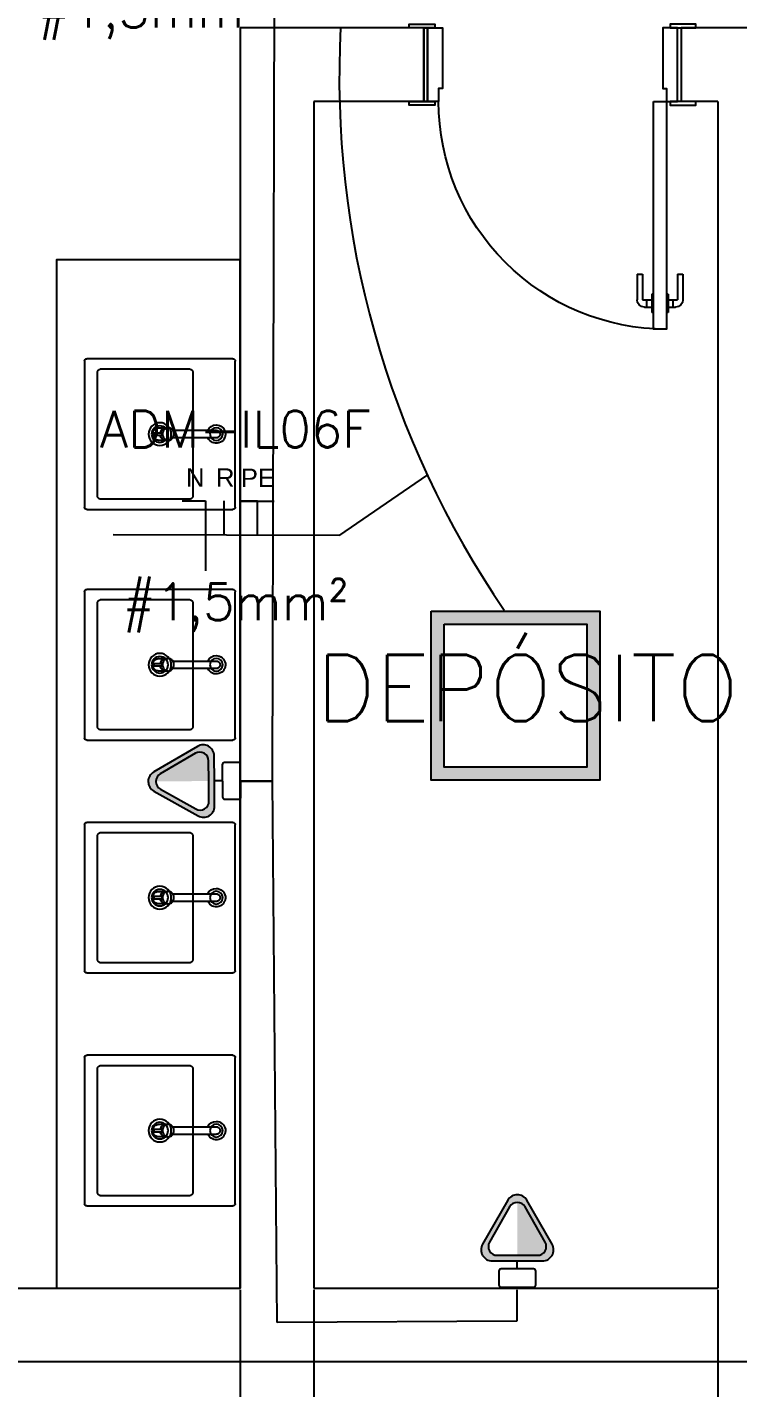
# Model space of a CAD drawing. Header units: metres. Extents: x 2442 to 5008, y 1070 to 2228.
# Drawn here: x 2514.287 to 2516.221, y 1091.548 to 1095.252 of the extents above; entities that cross this region are included whole.
import ezdxf
from ezdxf.enums import TextEntityAlignment as Align

# ---------------------------------------------------------------- set-up
doc = ezdxf.new("R2010")
doc.units = ezdxf.units.M
doc.layers.get('Defpoints').update_dxf_attribs({"color": 130})
for name, color, linetype in [('ARQ LAYOUT', 252, 'Continuous'), ('ARQ-TEXTO3', 3, 'Continuous'), ('ARQ_ELÉTRODUTOS', 2, 'Continuous'), ('ARQ_PAREDES', 6, 'Continuous'), ('ARQ_PORTAS', 3, 'Continuous'), ('ARQ_TOMADAS', 30, 'Continuous'), ('FIACAO', 7, 'Continuous'), ('INDICACAO_BIT_FIACAO', 10, 'Continuous'), ('INDICACAO_CIRCUITO_FIA', 7, 'Continuous'), ('LINHA_DE_CHAMADA', 7, 'Continuous'), ('LUMINÁRIAS RESIDENCIAL', 150, 'Continuous'), ('TOMADAS 220V RESIDENCIAL', 130, 'Continuous')]:
    doc.layers.add(name, color=color, linetype=linetype)
doc.styles.add('ARIAL', font='arial.ttf')
doc.styles.add('Luciene 01', font='swisscl.ttf')
doc.styles.add('ROMANS', font='ROMANS.SHX')
doc.dimstyles.new('LP 50', dxfattribs={"dimscale": 0.5, "dimtxt": 0.5, "dimasz": 0.5, "dimexe": 1, "dimexo": 0.01, "dimgap": 0.05, "dimtad": 0, "dimzin": 0, "dimdsep": 46, "dimtxsty": 'Luciene 01', "dimblk": 'DOT', "dimcen": 1, "dimclrd": 256, "dimclre": 256, "dimclrt": 256, "dimadec": 0, "dimazin": 0, "dimtfac": 1, "dimtofl": 0, "dimtmove": 0, "dimatfit": 3, "dimldrblk": 'DOT', "dimfxl": 1, "dimtolj": 1, "dimtzin": 0, "dimlwd": -1, "dimarcsym": 1})

# ---------------------------------------------------------------- blocks, each defined once
blk = doc.blocks.new('*U250')
at = {"layer": 'ARQ_PORTAS'}
for p, q in [((-10, 56), (-8, 56)), ((-9.36, 56), (-9.36, 54)), ((-7.5, 57.5), (-8, 57.5)), ((-8, 52.5), (-8, 57.5)), ((-3.5, 57.5), (-4, 57.5)), ((-3.5, 52.5), (-3.5, 57.5)), ((-3.5, 56), (-1.5, 56)), ((-2.14, 56), (-2.14, 54)), ((-12, 47), (-12, 54)), ((-10.5, 47), (-10.5, 54)), ((-10.5, 54), (-8, 54)), ((-7.5, 52.5), (-8, 52.5)), ((-3.5, 52.5), (-4, 52.5)), ((-3.5, 54), (-1, 54)), ((-1, 47), (-1, 54)), ((0.5, 47), (0.5, 54)), ((-12, 47), (-10.5, 47)), ((-1, 47), (0.5, 47))]:
    blk.add_line(p, q, dxfattribs=at)
for points in [[(-7.5, 0), (-4, 0), (-4, 62), (-7.5, 62)], [(-67, 0), (-67, 1), (-74, 1), (-74, 0)], [(-69, 0), (-70, 0), (-70, -20), (-69, -20)], [(-69, -20), (-65, -20), (-65, -3.5), (-66, -3.5), (-66, 0), (-69, 0)], [(-1, -20), (-5, -20), (-5, -3.5), (-4, -3.5), (-4, 0), (-1, 0)], [(-3, 0), (-3, 1), (4, 1), (4, 0)], [(0, 0), (-1, 0), (-1, -20), (0, -20)], [(-74, -20), (-74, -21), (-67, -21), (-67, -20)], [(4, -20), (4, -21), (-3, -21), (-3, -20)]]:
    blk.add_lwpolyline(points, close=True, dxfattribs=at)
for centre, radius, start, end in [((-4, 0), 62, 89.9962, 180.0038), ((-10, 54), 2, 90, 180), ((-1.5, 54), 2, 0, 90)]:
    blk.add_arc(centre, radius, start, end, dxfattribs=at)
blk = doc.blocks.new('L73_p')
for p, q in [((-205, -199), (-205, 199)), ((-199, 205), (199, 205)), ((205, 199), (205, -199)), ((-177.5, 80), (-177.5, -160)), ((167.5, 90), (-167.5, 90)), ((177.5, -160), (177.5, 80)), ((-167.5, -170), (167.5, -170)), ((199, -205), (-199, -205))]:
    blk.add_line(p, q)
for points in [[(-167.5, 90, 0), (-168.5, 90, 0), (-169.5, 89.8, 0), (-170.4, 89.6, 0), (-171.3, 89.2, 0), (-172.2, 88.8, 0), (-173.1, 88.3, 0), (-173.9, 87.7, 0), (-174.6, 87.1, 0), (-175.2, 86.4, 0), (-175.8, 85.6, 0), (-176.3, 84.7, 0), (-176.7, 83.8, 0), (-177.1, 82.9, 0), (-177.3, 82, 0), (-177.5, 81, 0), (-177.5, 80, 0)], [(177.5, 80, 0), (177.5, 81, 0), (177.3, 82, 0), (177.1, 82.9, 0), (176.7, 83.8, 0), (176.3, 84.7, 0), (175.8, 85.6, 0), (175.2, 86.4, 0), (174.6, 87.1, 0), (173.9, 87.7, 0), (173.1, 88.3, 0), (172.2, 88.8, 0), (171.3, 89.2, 0), (170.4, 89.6, 0), (169.5, 89.8, 0), (168.5, 90, 0), (167.5, 90, 0)], [(-177.5, -160, 0), (-177.5, -161, 0), (-177.3, -162, 0), (-177.1, -162.9, 0), (-176.7, -163.8, 0), (-176.3, -164.7, 0), (-175.8, -165.6, 0), (-175.2, -166.4, 0), (-174.6, -167.1, 0), (-173.9, -167.7, 0), (-173.1, -168.3, 0), (-172.2, -168.8, 0), (-171.3, -169.2, 0), (-170.4, -169.6, 0), (-169.5, -169.8, 0), (-168.5, -170, 0), (-167.5, -170, 0)], [(167.5, -170, 0), (168.5, -170, 0), (169.5, -169.8, 0), (170.4, -169.6, 0), (171.3, -169.2, 0), (172.2, -168.8, 0), (173.1, -168.3, 0), (173.9, -167.7, 0), (174.6, -167.1, 0), (175.2, -166.4, 0), (175.8, -165.6, 0), (176.3, -164.7, 0), (176.7, -163.8, 0), (177.1, -162.9, 0), (177.3, -162, 0), (177.5, -161, 0), (177.5, -160, 0)]]:
    blk.add_polyline3d(points)
for centre, radius in [((0, 153.5), 17.5), ((0, 0), 31), ((0, 0), 22.5)]:
    blk.add_circle(centre, radius)
for centre, start, end in [((-199, 199), 90, 180), ((199, 199), 0, 90), ((-199, -199), 180, 270), ((199, -199), 270, 0)]:
    blk.add_arc(centre, 6, start, end)
blk = doc.blocks.new('1198CLNK_p')
for p, q in [((-10.3, -0.3), (-10.3, -118.3)), ((10.3, -118.3), (10.3, -0.3)), ((-17, -130.8), (-17, -136.7)), ((-17, -137.1), (-17, -156.9)), ((17, -136.7), (17, -130.8)), ((17, -156.9), (17, -137.1)), ((-3.9, -149), (-3.9, -170.2)), ((3.9, -170.2), (3.9, -149))]:
    blk.add_line(p, q)
for points in [[(10.3, -0.3, 0), (10.3, 0.3, 0), (10.3, 0.9, 0), (10.2, 1.4, 0), (10.2, 1.6, 0), (10.1, 1.8, 0), (10.1, 2, 0), (10.1, 2.1, 0), (10.1, 2.2, 0), (10, 2.3, 0), (10, 2.4, 0), (10, 2.5, 0), (10, 2.5, 0), (9.9, 2.7, 0), (9.9, 2.8, 0), (9.9, 3, 0), (9.8, 3.1, 0), (9.8, 3.3, 0), (9.7, 3.4, 0), (9.5, 3.8, 0), (9.3, 4.3, 0), (9, 4.9, 0), (8.7, 5.5, 0), (8.3, 6.1, 0), (7.8, 6.6, 0), (7.4, 7.1, 0), (6.9, 7.6, 0), (6.2, 8.1, 0), (5.6, 8.6, 0), (4.9, 9, 0), (4.2, 9.4, 0), (3.5, 9.6, 0), (2.7, 9.9, 0), (2, 10, 0), (1.3, 10.1, 0), (0.7, 10.2, 0), (0, 10.2, 0), (-0.6, 10.2, 0), (-1.3, 10.2, 0), (-2, 10, 0), (-2.7, 9.9, 0), (-3.4, 9.7, 0), (-4.1, 9.4, 0), (-4.8, 9, 0), (-5.5, 8.7, 0), (-6.1, 8.2, 0), (-6.8, 7.7, 0), (-7.3, 7.3, 0), (-7.7, 6.8, 0), (-8.2, 6.2, 0), (-8.6, 5.6, 0), (-9, 5, 0), (-9.3, 4.4, 0), (-9.5, 4, 0), (-9.6, 3.7, 0), (-9.7, 3.3, 0), (-9.8, 3.2, 0), (-9.8, 3, 0), (-9.9, 2.8, 0), (-10, 2.6, 0), (-10, 2.4, 0), (-10, 2.2, 0), (-10.1, 1.9, 0), (-10.2, 1.6, 0), (-10.2, 1.3, 0), (-10.2, 1, 0), (-10.3, 0.6, 0), (-10.3, 0.2, 0), (-10.3, -0.3, 0)], [(-17, -130.8, 0), (-16.8, -128.4, 0), (-16.2, -126.1, 0), (-15.2, -123.8, 0), (-13.9, -121.7, 0), (-12.2, -119.9, 0), (-10.3, -118.3, 0), (-8.1, -117, 0), (-5.7, -116, 0), (-3.2, -115.4, 0), (-0.6, -115.1, 0), (2, -115.2, 0), (4.6, -115.7, 0), (7, -116.5, 0), (9.3, -117.6, 0), (11.3, -119.1, 0), (13.1, -120.9, 0), (14.6, -122.8, 0), (15.8, -125, 0), (16.6, -127.3, 0), (16.9, -129.7, 0), (17, -130.8, 0)], [(0, -146.6, 0), (-2.6, -146.4, 0), (-5.1, -145.8, 0), (-7.5, -144.9, 0), (-9.8, -143.7, 0), (-11.8, -142.2, 0), (-13.5, -140.3, 0), (-14.9, -138.3, 0), (-16, -136.1, 0), (-16.7, -133.8, 0), (-17, -131.4, 0), (-17, -130.8, 0)], [(-17, -136.7, 0), (-16.8, -139.1, 0), (-16.2, -141.4, 0), (-15.2, -143.7, 0), (-13.9, -145.7, 0), (-12.2, -147.6, 0), (-10.3, -149.2, 0), (-8.1, -150.5, 0), (-5.7, -151.5, 0), (-3.9, -152, 0)], [(-17, -136.9, 0), (-17, -137.1, 0)], [(-3.9, -152.4, 0), (-6.4, -151.7, 0), (-8.8, -150.6, 0), (-10.9, -149.2, 0), (-12.7, -147.5, 0), (-14.3, -145.6, 0), (-15.5, -143.5, 0), (-16.4, -141.2, 0), (-16.9, -138.8, 0), (-17, -137.1, 0)], [(0, -147.9, 0), (-0.3, -147.9, 0), (-0.6, -148, 0), (-1, -148, 0), (-1.3, -148, 0), (-1.6, -148, 0), (-1.9, -148, 0), (-2.2, -148.1, 0), (-2.4, -148.1, 0), (-2.7, -148.1, 0), (-2.9, -148.2, 0), (-3.1, -148.3, 0), (-3.3, -148.3, 0), (-3.5, -148.4, 0), (-3.6, -148.5, 0), (-3.7, -148.5, 0), (-3.8, -148.6, 0), (-3.8, -148.7, 0), (-3.9, -148.8, 0), (-3.9, -148.9, 0), (-3.9, -149, 0), (-3.9, -149, 0)], [(17, -130.8, 0), (16.8, -133.2, 0), (16.2, -135.6, 0), (15.2, -137.8, 0), (13.9, -139.9, 0), (12.2, -141.8, 0), (10.3, -143.4, 0), (8.1, -144.7, 0), (5.7, -145.7, 0), (3.2, -146.3, 0), (0.6, -146.6, 0), (0, -146.6, 0)], [(3.9, -149, 0), (3.9, -148.9, 0), (3.9, -148.8, 0), (3.9, -148.7, 0), (3.8, -148.6, 0), (3.7, -148.5, 0), (3.5, -148.4, 0), (3.4, -148.3, 0), (3.2, -148.3, 0), (3, -148.2, 0), (2.8, -148.2, 0), (2.5, -148.1, 0), (2.3, -148.1, 0), (2, -148, 0), (1.7, -148, 0), (1.5, -148, 0), (1.3, -148, 0), (1, -148, 0), (0.8, -148, 0), (0.5, -148, 0), (0.3, -147.9, 0), (0, -147.9, 0)], [(3.9, -152, 0), (6.4, -151.2, 0), (8.8, -150.2, 0), (10.9, -148.8, 0), (12.7, -147.1, 0), (14.3, -145.2, 0), (15.5, -143, 0), (16.4, -140.7, 0), (16.9, -138.4, 0), (17, -136.7, 0)], [(17, -137.1, 0), (16.8, -139.5, 0), (16.2, -141.9, 0), (15.2, -144.1, 0), (13.9, -146.2, 0), (12.2, -148.1, 0), (10.3, -149.7, 0), (8.1, -151, 0), (5.7, -151.9, 0), (3.9, -152.4, 0)], [(17, -137.1, 0), (17, -136.9, 0)], [(-17, -156.9, 0), (-16.8, -159.4, 0), (-16.2, -161.7, 0), (-15.2, -163.9, 0), (-13.9, -166, 0), (-12.2, -167.9, 0), (-10.3, -169.5, 0), (-8.1, -170.8, 0), (-5.7, -171.8, 0), (-3.2, -172.4, 0), (-0.6, -172.7, 0), (2, -172.6, 0), (4.6, -172.1, 0), (7, -171.3, 0), (9.3, -170.1, 0), (11.3, -168.7, 0), (13.1, -166.9, 0), (14.6, -164.9, 0), (15.8, -162.8, 0), (16.6, -160.5, 0), (16.9, -158.1, 0), (17, -156.9, 0)], [(-3.9, -170.2, 0), (-3.9, -170, 0), (-3.7, -169.7, 0), (-3.4, -169.5, 0), (-3, -169.3, 0), (-2.5, -169.1, 0), (-2, -169, 0), (-1.3, -168.9, 0), (-0.7, -168.8, 0), (0, -168.8, 0), (0.7, -168.8, 0), (1.3, -168.9, 0), (2, -169, 0), (2.5, -169.1, 0), (3, -169.3, 0), (3.4, -169.5, 0), (3.7, -169.7, 0), (3.9, -170, 0), (3.9, -170.2, 0)], [(0, -171.7, 0), (-0.7, -171.7, 0), (-1.3, -171.6, 0), (-2, -171.5, 0), (-2.5, -171.4, 0), (-3, -171.2, 0), (-3.4, -171, 0), (-3.7, -170.7, 0), (-3.9, -170.5, 0), (-3.9, -170.2, 0)], [(3.9, -170.2, 0), (3.9, -170.5, 0), (3.7, -170.7, 0), (3.4, -171, 0), (3, -171.2, 0), (2.5, -171.4, 0), (2, -171.5, 0), (1.3, -171.6, 0), (0.7, -171.7, 0), (0, -171.7, 0)]]:
    blk.add_polyline3d(points)
for radius, start, end in [(25, 0, 245.5966), (10.3, 180, 180.4081), (10.3, 359.498, 0), (25, 294.4034, 0), (10.3, 180.4081, 182.346), (10.3, 357.5262, 359.498)]:
    blk.add_arc((0, 0), radius, start, end)
blk = doc.blocks.new('_Dot')
at = {"color": 0, "linetype": 'ByBlock', "lineweight": -2}
blk.add_line((-0.5, 0), (-1, 0), dxfattribs=at)
at = {"color": 0, "linetype": 'ByBlock', "const_width": 0.5}
blk.add_lwpolyline([(-0.25, 0, 1), (0.25, 0, 1)], format="xyb", close=True, dxfattribs=at)
blk = doc.blocks.new('*D326')
at = {"lineweight": -2, "transparency": 16777216}
for p, q in [((2512.3667, 1091.814), (2512.3667, 1089.8206)), ((2519.7667, 1091.814), (2519.7667, 1089.8206))]:
    blk.add_line(p, q, dxfattribs=at)
at = {"transparency": 16777216}
for p, q in [((2512.6167, 1090.3206), (2515.8849, 1090.3206)), ((2519.5167, 1090.3206), (2516.4486, 1090.3206))]:
    blk.add_line(p, q, dxfattribs=at)
at = {"layer": 'Defpoints', "color": 0, "transparency": 16777216}
for p in [(2512.3667, 1091.819), (2519.7667, 1091.819), (2519.7667, 1090.3206)]:
    blk.add_point(p, dxfattribs=at)
at = {"transparency": 16777216, "xscale": 0.25, "yscale": 0.25, "zscale": 0.25, "rotation": 180}
blk.add_blockref('_Dot', (2512.3667, 1090.3206), dxfattribs=at)
at = {"transparency": 16777216, "xscale": 0.25, "yscale": 0.25, "zscale": 0.25}
blk.add_blockref('_Dot', (2519.7667, 1090.3206), dxfattribs=at)
at = {"transparency": 16777216, "insert": (2516.1667, 1090.3206), "char_height": 0.25, "attachment_point": 5, "style": 'Luciene 01'}
blk.add_mtext('\\A1;7.40', dxfattribs=at)
blk = doc.blocks.new('*D341')
at = {"lineweight": -2, "transparency": 16777216}
for p, q in [((2512.3667, 1091.814), (2512.3667, 1090.452)), ((2514.8667, 1091.814), (2514.8667, 1090.452))]:
    blk.add_line(p, q, dxfattribs=at)
at = {"transparency": 16777216}
for p, q in [((2512.6167, 1090.952), (2513.3342, 1090.952)), ((2514.6167, 1090.952), (2513.8993, 1090.952))]:
    blk.add_line(p, q, dxfattribs=at)
at = {"layer": 'Defpoints', "color": 0, "transparency": 16777216}
for p in [(2512.3667, 1091.819), (2514.8667, 1091.819), (2514.8667, 1090.952)]:
    blk.add_point(p, dxfattribs=at)
at = {"transparency": 16777216, "xscale": 0.25, "yscale": 0.25, "zscale": 0.25, "rotation": 180}
blk.add_blockref('_Dot', (2512.3667, 1090.952), dxfattribs=at)
at = {"transparency": 16777216, "xscale": 0.25, "yscale": 0.25, "zscale": 0.25}
blk.add_blockref('_Dot', (2514.8667, 1090.952), dxfattribs=at)
at = {"transparency": 16777216, "insert": (2513.6167, 1090.952), "char_height": 0.25, "attachment_point": 5, "style": 'Luciene 01'}
blk.add_mtext('\\A1;2.50', dxfattribs=at)
blk = doc.blocks.new('*D342')
at = {"lineweight": -2, "transparency": 16777216}
for p, q in [((2515.0667, 1091.814), (2515.0667, 1090.4426)), ((2516.1667, 1091.814), (2516.1667, 1090.4426))]:
    blk.add_line(p, q, dxfattribs=at)
at = {"transparency": 16777216}
for p, q in [((2515.3167, 1090.9426), (2515.337, 1090.9426)), ((2515.9167, 1090.9426), (2515.8965, 1090.9426))]:
    blk.add_line(p, q, dxfattribs=at)
at = {"layer": 'Defpoints', "color": 0, "transparency": 16777216}
for p in [(2515.0667, 1091.819), (2516.1667, 1091.819), (2516.1667, 1090.9426)]:
    blk.add_point(p, dxfattribs=at)
at = {"transparency": 16777216, "xscale": 0.25, "yscale": 0.25, "zscale": 0.25, "rotation": 180}
blk.add_blockref('_Dot', (2515.0667, 1090.9426), dxfattribs=at)
at = {"transparency": 16777216, "xscale": 0.25, "yscale": 0.25, "zscale": 0.25}
blk.add_blockref('_Dot', (2516.1667, 1090.9426), dxfattribs=at)
at = {"transparency": 16777216, "insert": (2515.6167, 1090.9426), "char_height": 0.25, "attachment_point": 5, "style": 'Luciene 01'}
blk.add_mtext('\\A1;1.10', dxfattribs=at)
blk = doc.blocks.new('*U394', base_point=(1440.1879, 208.2014))
h = blk.add_hatch(color=256)
h.dxf.hatch_style = 1
h.paths.add_polyline_path([(1440.3179, 208.3314), (1440.0579, 208.3314), (1440.0579, 208.0714), (1440.3179, 208.0714)])
h.paths.add_polyline_path([(1440.2979, 208.3114), (1440.2979, 208.0914), (1440.0779, 208.0914), (1440.0779, 208.3114)], flags=16)
h = blk.add_hatch()
h.set_pattern_fill('ANGLE', color=256)
h.set_pattern_definition([(0, (0, 0), (0, 6.985), [5.08, -1.905]), (90, (0, 0), (-6.985, 4e-16), [5.08, -1.905])])
h.paths.add_polyline_path([(1440.0579, 208.3314), (1440.0579, 208.0714), (1440.3179, 208.0714), (1440.3179, 208.3314)])
h.paths.add_polyline_path([(1440.2979, 208.3114), (1440.2979, 208.0914), (1440.0779, 208.0914), (1440.0779, 208.3114)], flags=16)
blk.add_lwpolyline([(1440.0579, 208.3314), (1440.3179, 208.3314), (1440.3179, 208.0714), (1440.0579, 208.0714), (1440.0579, 208.3314)])
blk.add_lwpolyline([(1440.0779, 208.3114), (1440.2979, 208.3114), (1440.2979, 208.0914), (1440.0779, 208.0914)], close=True)
blk = doc.blocks.new('*U395')
at = {"layer": 'LUMINÁRIAS RESIDENCIAL', "xscale": 1.767948864415368, "yscale": 1.767948864415368, "zscale": 1.767948864415368}
blk.add_blockref('*U394', (0, 0), dxfattribs=at)
blk = doc.blocks.new('*U396')
at = {"color": 0, "linetype": 'ByBlock', "lineweight": -2, "transparency": 16777216}
blk.add_blockref('*U395', (0, 0), dxfattribs=at)
blk = doc.blocks.new('*U1042', base_point=(819.2444, 592.1633))
h = blk.add_hatch(color=256)
h.dxf.hatch_style = 1
h.paths.add_polyline_path([(819.2183, 592.35), (819.1498, 592.2302, 0.575867), (819.1759, 592.1852), (819.2444, 592.1852), (819.3129, 592.1852, 0.575867), (819.339, 592.2302), (819.2705, 592.35, 0.580323)])
h.paths.add_polyline_path([(819.2653, 592.3322), (819.3201, 592.2363, -0.575867), (819.2992, 592.2003), (819.2444, 592.2003), (819.1896, 592.2003, -0.575867), (819.1687, 592.2363), (819.2235, 592.3322, -0.580323)], flags=16)
blk.add_hatch(color=256).paths.add_polyline_path([(819.2653, 592.3322, 0.269143), (819.2444, 592.3443), (819.2444, 592.2003), (819.2992, 592.2003, 0.575867), (819.3201, 592.2363)])
for p, q in [((819.2183, 592.35), (819.1498, 592.2302)), ((819.2235, 592.3322), (819.1687, 592.2363)), ((819.3201, 592.2363), (819.2653, 592.3322)), ((819.339, 592.2302), (819.2705, 592.35)), ((819.1759, 592.1852), (819.2444, 592.1852)), ((819.1896, 592.2003), (819.2444, 592.2003)), ((819.2444, 592.2003), (819.2992, 592.2003)), ((819.2444, 592.1852), (819.3129, 592.1852)), ((819.2444, 592.1633), (819.2444, 592.1852))]:
    blk.add_line(p, q)
blk.add_lwpolyline([(819.2004, 592.1133), (819.2884, 592.1133, 0.414214), (819.2944, 592.1193), (819.2944, 592.1573, 0.414214), (819.2884, 592.1633), (819.2004, 592.1633, 0.414214), (819.1944, 592.1573), (819.1944, 592.1193, 0.414214)], format="xyb", close=True)
for centre, radius, start, end in [((819.2444, 592.3351), 0.0301, 29.7449, 150.2551), ((819.2444, 592.3203), 0.0241, 29.7449, 150.2551), ((819.1759, 592.2153), 0.0301, 150.2551, 270), ((819.1896, 592.2244), 0.0241, 150.2551, 270), ((819.2992, 592.2244), 0.0241, 270, 29.7449), ((819.3129, 592.2153), 0.0301, 270, 29.7449)]:
    blk.add_arc(centre, radius, start, end)
blk = doc.blocks.new('*U1050', base_point=(819.2444, 592.1633))
h = blk.add_hatch(color=256)
h.dxf.hatch_style = 1
h.paths.add_polyline_path([(819.2183, 592.35), (819.1498, 592.2302, 0.575867), (819.1759, 592.1852), (819.2444, 592.1852), (819.3129, 592.1852, 0.575867), (819.339, 592.2302), (819.2705, 592.35, 0.580323)])
h.paths.add_polyline_path([(819.2653, 592.3322), (819.3201, 592.2363, -0.575867), (819.2992, 592.2003), (819.2444, 592.2003), (819.1896, 592.2003, -0.575867), (819.1687, 592.2363), (819.2235, 592.3322, -0.580323)], flags=16)
blk.add_hatch(color=256).paths.add_polyline_path([(819.2653, 592.3322, 0.269143), (819.2444, 592.3443), (819.2444, 592.2003), (819.2992, 592.2003, 0.575867), (819.3201, 592.2363)])
for p, q in [((819.2183, 592.35), (819.1498, 592.2302)), ((819.2235, 592.3322), (819.1687, 592.2363)), ((819.3201, 592.2363), (819.2653, 592.3322)), ((819.339, 592.2302), (819.2705, 592.35)), ((819.1759, 592.1852), (819.2444, 592.1852)), ((819.1896, 592.2003), (819.2444, 592.2003)), ((819.2444, 592.2003), (819.2992, 592.2003)), ((819.2444, 592.1852), (819.3129, 592.1852)), ((819.2444, 592.1633), (819.2444, 592.1852))]:
    blk.add_line(p, q)
blk.add_lwpolyline([(819.2004, 592.1133), (819.2884, 592.1133, 0.414214), (819.2944, 592.1193), (819.2944, 592.1573, 0.414214), (819.2884, 592.1633), (819.2004, 592.1633, 0.414214), (819.1944, 592.1573), (819.1944, 592.1193, 0.414214)], format="xyb", close=True)
for centre, radius, start, end in [((819.2444, 592.3351), 0.0301, 29.7449, 150.2551), ((819.2444, 592.3203), 0.0241, 29.7449, 150.2551), ((819.1759, 592.2153), 0.0301, 150.2551, 270), ((819.1896, 592.2244), 0.0241, 150.2551, 270), ((819.2992, 592.2244), 0.0241, 270, 29.7449), ((819.3129, 592.2153), 0.0301, 270, 29.7449)]:
    blk.add_arc(centre, radius, start, end)

msp = doc.modelspace()

# ---------------------------------------------------------------- linework, layer by layer
at = {"layer": 'ARQ LAYOUT'}
msp.add_lwpolyline([(2514.8667, 1094.619), (2514.3667, 1094.619), (2514.3667, 1091.819), (2514.8667, 1091.819), (2514.8667, 1094.619)], dxfattribs=at)
at = {"layer": 'ARQ_ELÉTRODUTOS'}
msp.add_arc((2517.7025, 1095.1148), 2.5663, 176.9468, 214.4114, dxfattribs=at)
at = {"layer": 'ARQ_PAREDES'}
for points in [[(2499.9828, 1091.619), (2519.9688, 1091.619), (2519.9688, 1122.1709), (2466.4783, 1122.1709), (2466.4783, 1118.6553)], [(2514.8667, 1095.2498), (2514.8667, 1091.819)], [(2515.3667, 1095.2498), (2514.8667, 1095.2498)], [(2515.3667, 1095.2498), (2515.3667, 1095.0498)], [(2516.0667, 1095.2498), (2516.0667, 1095.0498)], [(2516.1667, 1095.2498), (2516.0667, 1095.2498)], [(2516.3667, 1095.2498), (2516.1667, 1095.2498)], [(2515.0667, 1095.0498), (2515.0667, 1091.819)], [(2515.0667, 1095.0498), (2515.0667, 1091.819)], [(2515.3667, 1095.0498), (2515.0667, 1095.0498)], [(2516.1667, 1095.0498), (2516.0667, 1095.0498)], [(2516.1667, 1095.0498), (2516.1667, 1091.819)], [(2512.3667, 1091.819), (2514.8667, 1091.819)], [(2515.0667, 1091.819), (2516.1667, 1091.819)]]:
    msp.add_lwpolyline(points, dxfattribs=at)
at = {"layer": 'ARQ_TOMADAS', "lineweight": -3}
for p, q in [((2514.954, 1093.1987), (2514.9622, 1096.3589)), ((2514.9548, 1093.1995), (2514.8683, 1093.1997)), ((2514.8683, 1093.1997), (2514.954, 1093.1987)), ((2514.9669, 1091.7252), (2514.9548, 1093.1995)), ((2515.6193, 1091.8143), (2515.6193, 1091.7292)), ((2515.6193, 1091.7292), (2514.9669, 1091.7252))]:
    msp.add_line(p, q, dxfattribs=at)
at = {"layer": 'FIACAO', "color": 4, "lineweight": -3}
for p, q in [((2514.7088, 1093.9625), (2514.7722, 1093.9624)), ((2514.7722, 1093.9624), (2514.772, 1093.7723))]:
    msp.add_line(p, q, dxfattribs=at)
at = {"layer": 'FIACAO', "lineweight": -3}
for p, q in [((2514.8218, 1093.9629), (2514.8218, 1093.8711)), ((2514.9136, 1093.9617), (2514.8676, 1093.9617))]:
    msp.add_line(p, q, dxfattribs=at)
at = {"layer": 'FIACAO', "color": 3, "lineweight": -3}
for p, q in [((2514.8676, 1093.9617), (2514.9588, 1093.9617)), ((2514.9133, 1093.8714), (2514.9136, 1093.9617))]:
    msp.add_line(p, q, dxfattribs=at)
at = {"layer": 'LINHA_DE_CHAMADA'}
msp.add_lwpolyline([(2514.5209, 1093.8709), (2515.1381, 1093.8689), (2515.3745, 1094.0311)], dxfattribs=at)

# ---------------------------------------------------------------- block references
msp.add_blockref('*U396', (2515.6159, 1093.4319))
at = {"layer": 'ARQ LAYOUT', "xscale": -0.001, "yscale": 0.001, "zscale": 0.001, "rotation": 270}
for name, p in [('L73_p', (2514.6479, 1094.1441)), ('1198CLNK_p', (2514.8014, 1094.1441)), ('L73_p', (2514.6479, 1093.5161)), ('1198CLNK_p', (2514.8014, 1093.5161)), ('L73_p', (2514.6479, 1092.8821)), ('1198CLNK_p', (2514.8014, 1092.8821)), ('L73_p', (2514.6479, 1092.248)), ('1198CLNK_p', (2514.8014, 1092.248))]:
    msp.add_blockref(name, p, dxfattribs=at)
at = {"layer": 'ARQ_PORTAS', "color": 31, "xscale": -0.01000000000000001, "yscale": 0.01000000000000001, "zscale": 0.01000000000000001, "rotation": 180}
msp.add_blockref('*U250', (2516.0667, 1095.0498), dxfattribs=at)
at = {"layer": 'TOMADAS 220V RESIDENCIAL', "rotation": 90.51131988832272}
msp.add_blockref('*U1042', (2514.8181, 1093.2), dxfattribs=at)
at = {"layer": 'TOMADAS 220V RESIDENCIAL'}
msp.add_blockref('*U1050', (2515.6208, 1091.8714), dxfattribs=at)

# ---------------------------------------------------------------- texts
at = {"layer": 'ARQ-TEXTO3', "insert": (2515.6483, 1093.4529), "char_height": 0.18, "attachment_point": 5, "style": 'ROMANS'}
msp.add_mtext('DEPÓSITO', dxfattribs=at)
at = {"layer": 'INDICACAO_BIT_FIACAO', "style": 'ROMANS'}
for p in [(2514.6232, 1095.3508), (2514.8531, 1093.7375)]:
    msp.add_text('#1,5mm²', height=0.1, dxfattribs=at).set_placement(p, align=Align.TOP_CENTER)
at = {"layer": 'INDICACAO_CIRCUITO_FIA', "style": 'ROMANS'}
msp.add_text('ADM-IL06F', height=0.1, dxfattribs=at).set_placement((2514.8531, 1094.1079), align=Align.CENTER)
at = {"layer": 'INDICACAO_CIRCUITO_FIA', "color": 4, "ltscale": 0.5, "style": 'ARIAL'}
msp.add_text('N', height=0.05, dxfattribs=at).set_placement((2514.7442, 1094.0007), align=Align.CENTER)
at = {"layer": 'INDICACAO_CIRCUITO_FIA', "color": 0, "ltscale": 0.5, "style": 'ARIAL'}
msp.add_text('R', height=0.05, dxfattribs=at).set_placement((2514.8258, 1094.0008), align=Align.CENTER)
at = {"layer": 'INDICACAO_CIRCUITO_FIA', "color": 3, "ltscale": 0.5, "style": 'ARIAL'}
msp.add_text('PE', height=0.05, dxfattribs=at).set_placement((2514.9148, 1094.0002), align=Align.CENTER)

# ---------------------------------------------------------------- dimensions: what is measured, and where the dimension line sits
for base, p1, p2, picture, middle in [((2519.7667, 1090.3206), (2512.3667, 1091.819), (2519.7667, 1091.819), '*D326', (2516.1667, 1090.3206)), ((2514.8667, 1090.952), (2512.3667, 1091.819), (2514.8667, 1091.819), '*D341', (2513.6167, 1090.952)), ((2516.1667, 1090.9426), (2515.0667, 1091.819), (2516.1667, 1091.819), '*D342', (2515.6167, 1090.9426))]:
    dim = msp.add_linear_dim(base=base, p1=p1, p2=p2, dimstyle='LP 50')
    dim.commit()
    dim.dimension.update_dxf_attribs({"geometry": picture, "text_midpoint": middle, "dimtype": 160})

doc.saveas('drawing.dxf')
